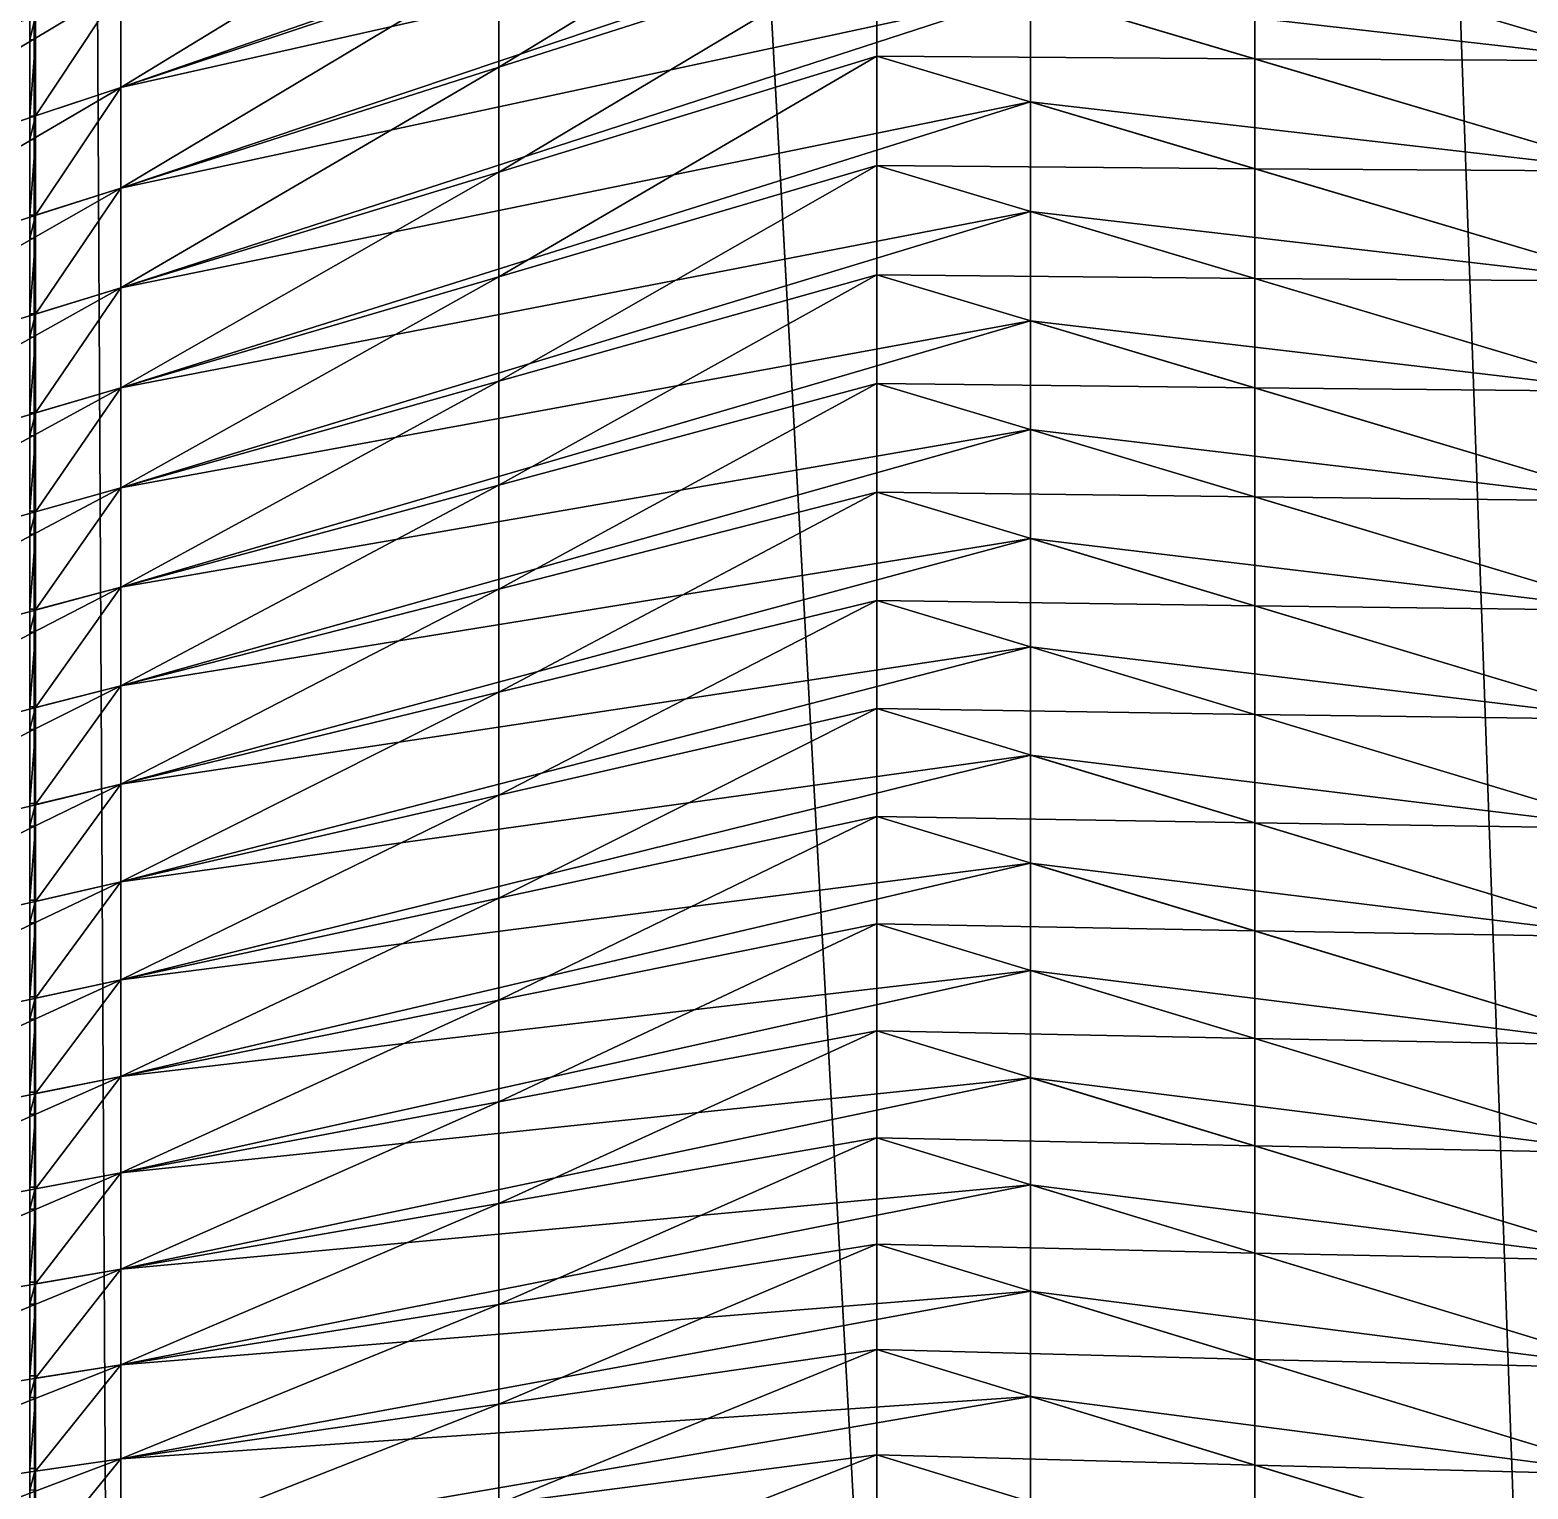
# Model space of a CAD drawing. Header units: metres. Extents: x -3 to 177, y -14 to 14.
# Drawn here: x 7.396 to 9.526, y -7.352 to -5.277 of the extents above; entities that cross this region are included whole.
import ezdxf

# ---------------------------------------------------------------- set-up
doc = ezdxf.new("R2010")
doc.units = ezdxf.units.M
for name, color, linetype, true_color in [('BULKHEAD_01', 7, 'Continuous', 0xdec086), ('ENGINE_ROOM', 7, 'Continuous', 0xa1acbe), ('HULL', 7, 'Continuous', 0x528ba5)]:
    doc.layers.add(name, color=color, linetype=linetype, true_color=true_color)

msp = doc.modelspace()

# ---------------------------------------------------------------- linework, layer by layer
at = {"layer": 'BULKHEAD_01'}
for points in [[(7.396, 11.4381, 14.7189), (7.396, -3.6929, 6.8703), (7.396, -11.4381, 14.7189)], [(7.396, 11.4381, 14.7189), (7.396, -11.4381, 14.7189), (7.404, -11.4381, 14.7189)], [(7.396, 11.4381, 14.7189), (7.404, -11.4381, 14.7189), (7.404, 11.4381, 14.7189)], [(7.404, -11.4381, 14.7189), (7.404, -3.6929, 6.8703), (7.404, 11.4381, 14.7189)], [(7.396, -3.7263, 6.8802), (7.396, -11.4381, 14.7189), (7.396, -3.6929, 6.8703)], [(7.404, -3.6929, 6.8703), (7.404, -11.4381, 14.7189), (7.404, -3.7263, 6.8802)], [(7.396, -3.8345, 6.9129), (7.396, -11.4381, 14.7189), (7.396, -3.7263, 6.8802)], [(7.404, -3.7263, 6.8802), (7.404, -11.4381, 14.7189), (7.404, -3.8345, 6.9129)], [(7.396, -3.8679, 6.9226), (7.396, -11.4381, 14.7189), (7.396, -3.8345, 6.9129)], [(7.404, -3.8345, 6.9129), (7.404, -11.4381, 14.7189), (7.404, -3.8679, 6.9226)], [(7.396, -3.9762, 6.9541), (7.396, -11.4381, 14.7189), (7.396, -3.8679, 6.9226)], [(7.404, -3.8679, 6.9226), (7.404, -11.4381, 14.7189), (7.404, -3.9762, 6.9541)], [(7.396, -4.0096, 6.964), (7.396, -11.4381, 14.7189), (7.396, -3.9762, 6.9541)], [(7.404, -3.9762, 6.9541), (7.404, -11.4381, 14.7189), (7.404, -4.0096, 6.964)], [(7.396, -4.1179, 6.9958), (7.396, -11.4381, 14.7189), (7.396, -4.0096, 6.964)], [(7.404, -4.0096, 6.964), (7.404, -11.4381, 14.7189), (7.404, -4.1179, 6.9958)], [(7.396, -4.1516, 7.005), (7.396, -11.4381, 14.7189), (7.396, -4.1179, 6.9958)], [(7.404, -4.1179, 6.9958), (7.404, -11.4381, 14.7189), (7.404, -4.1516, 7.005)], [(7.396, -4.2606, 7.034), (7.396, -11.4381, 14.7189), (7.396, -4.1516, 7.005)], [(7.404, -4.1516, 7.005), (7.404, -11.4381, 14.7189), (7.404, -4.2606, 7.034)], [(7.396, -4.2942, 7.0431), (7.396, -11.4381, 14.7189), (7.396, -4.2606, 7.034)], [(7.404, -4.2606, 7.034), (7.404, -11.4381, 14.7189), (7.404, -4.2942, 7.0431)], [(7.396, -11.4381, 14.7189), (7.396, -4.2942, 7.0431), (7.396, -11.416, 14.6092)], [(7.396, -4.4031, 7.072), (7.396, -11.3862, 14.4648), (7.396, -4.2942, 7.0431)], [(7.396, -11.4089, 14.5745), (7.396, -4.2942, 7.0431), (7.396, -11.3862, 14.4648)], [(7.396, -11.416, 14.6092), (7.396, -4.2942, 7.0431), (7.396, -11.4089, 14.5745)], [(7.404, -11.416, 14.6092), (7.404, -4.2942, 7.0431), (7.404, -11.4381, 14.7189)], [(7.404, -4.2942, 7.0431), (7.404, -11.3862, 14.4648), (7.404, -4.4031, 7.072)], [(7.404, -11.3862, 14.4648), (7.404, -4.2942, 7.0431), (7.404, -11.4089, 14.5745)], [(7.404, -11.4089, 14.5745), (7.404, -4.2942, 7.0431), (7.404, -11.416, 14.6092)], [(7.396, -4.4367, 7.0812), (7.396, -11.3862, 14.4648), (7.396, -4.4031, 7.072)], [(7.404, -4.4031, 7.072), (7.404, -11.3862, 14.4648), (7.404, -4.4367, 7.0812)], [(7.396, -11.3789, 14.4302), (7.396, -4.4367, 7.0812), (7.396, -11.3558, 14.3204)], [(7.396, -11.3558, 14.3204), (7.396, -4.4367, 7.0812), (7.396, -11.3484, 14.2859)], [(7.396, -4.5456, 7.11), (7.396, -11.3484, 14.2859), (7.396, -4.4367, 7.0812)], [(7.396, -11.3862, 14.4648), (7.396, -4.4367, 7.0812), (7.396, -11.3789, 14.4302)], [(7.404, -11.3558, 14.3204), (7.404, -4.4367, 7.0812), (7.404, -11.3789, 14.4302)], [(7.404, -11.3484, 14.2859), (7.404, -4.4367, 7.0812), (7.404, -11.3558, 14.3204)], [(7.404, -4.4367, 7.0812), (7.404, -11.3484, 14.2859), (7.404, -4.5456, 7.11)], [(7.404, -11.3789, 14.4302), (7.404, -4.4367, 7.0812), (7.404, -11.3862, 14.4648)], [(7.396, -4.5793, 7.1191), (7.396, -11.3484, 14.2859), (7.396, -4.5456, 7.11)], [(7.404, -4.5456, 7.11), (7.404, -11.3484, 14.2859), (7.404, -4.5793, 7.1191)], [(7.396, -11.3484, 14.2859), (7.396, -4.5793, 7.1191), (7.396, -11.3252, 14.1762)], [(7.396, -11.3252, 14.1762), (7.396, -4.5793, 7.1191), (7.396, -11.3178, 14.1416)], [(7.396, -4.7219, 7.1565), (7.396, -11.2939, 14.0321), (7.396, -4.5793, 7.1191)], [(7.396, -11.3178, 14.1416), (7.396, -4.5793, 7.1191), (7.396, -11.2939, 14.0321)], [(7.404, -11.3252, 14.1762), (7.404, -4.5793, 7.1191), (7.404, -11.3484, 14.2859)], [(7.404, -11.3178, 14.1416), (7.404, -4.5793, 7.1191), (7.404, -11.3252, 14.1762)], [(7.404, -4.5793, 7.1191), (7.404, -11.2939, 14.0321), (7.404, -4.7219, 7.1565)], [(7.404, -11.2939, 14.0321), (7.404, -4.5793, 7.1191), (7.404, -11.3178, 14.1416)], [(7.396, -11.2863, 13.9976), (7.396, -4.7219, 7.1565), (7.396, -11.2617, 13.8882)], [(7.396, -11.2939, 14.0321), (7.396, -4.7219, 7.1565), (7.396, -11.2863, 13.9976)], [(7.396, -4.8644, 7.194), (7.396, -11.2617, 13.8882), (7.396, -4.7219, 7.1565)], [(7.404, -11.2617, 13.8882), (7.404, -4.7219, 7.1565), (7.404, -11.2863, 13.9976)], [(7.404, -11.2863, 13.9976), (7.404, -4.7219, 7.1565), (7.404, -11.2939, 14.0321)], [(7.404, -4.7219, 7.1565), (7.404, -11.2617, 13.8882), (7.404, -4.8644, 7.194)], [(7.396, -11.2539, 13.8537), (7.396, -4.8644, 7.194), (7.396, -11.2294, 13.7443)], [(7.396, -5.0066, 7.2322), (7.396, -11.2294, 13.7443), (7.396, -4.8644, 7.194)], [(7.396, -11.2617, 13.8882), (7.396, -4.8644, 7.194), (7.396, -11.2539, 13.8537)], [(7.404, -11.2294, 13.7443), (7.404, -4.8644, 7.194), (7.404, -11.2539, 13.8537)], [(7.404, -4.8644, 7.194), (7.404, -11.2294, 13.7443), (7.404, -5.0066, 7.2322)], [(7.404, -11.2539, 13.8537), (7.404, -4.8644, 7.194), (7.404, -11.2617, 13.8882)], [(7.396, -11.2216, 13.7098), (7.396, -5.0066, 7.2322), (7.396, -11.1962, 13.6007)], [(7.396, -5.1488, 7.2705), (7.396, -11.1881, 13.5662), (7.396, -5.0066, 7.2322)], [(7.396, -11.2294, 13.7443), (7.396, -5.0066, 7.2322), (7.396, -11.2216, 13.7098)], [(7.396, -11.1962, 13.6007), (7.396, -5.0066, 7.2322), (7.396, -11.1881, 13.5662)], [(7.404, -11.1962, 13.6007), (7.404, -5.0066, 7.2322), (7.404, -11.2216, 13.7098)], [(7.404, -5.0066, 7.2322), (7.404, -11.1881, 13.5662), (7.404, -5.1488, 7.2705)], [(7.404, -11.2216, 13.7098), (7.404, -5.0066, 7.2322), (7.404, -11.2294, 13.7443)], [(7.404, -11.1881, 13.5662), (7.404, -5.0066, 7.2322), (7.404, -11.1962, 13.6007)], [(7.396, -5.1488, 7.2705), (7.396, -5.2573, 7.2996), (7.396, -5.2908, 7.3092)], [(7.396, -11.1266, 13.314), (7.396, -5.1488, 7.2705), (7.396, -5.2908, 7.3092)], [(7.396, -5.1488, 7.2705), (7.396, -11.1266, 13.314), (7.396, -11.1881, 13.5662)], [(7.404, -5.2908, 7.3092), (7.404, -5.2573, 7.2996), (7.404, -5.1488, 7.2705)], [(7.404, -5.2908, 7.3092), (7.404, -5.1488, 7.2705), (7.404, -11.1266, 13.314)], [(7.404, -11.1881, 13.5662), (7.404, -11.1266, 13.314), (7.404, -5.1488, 7.2705)], [(7.396, -5.2908, 7.3092), (7.396, -5.2573, 7.2996), (7.404, -5.2573, 7.2996)], [(7.396, -5.2908, 7.3092), (7.404, -5.2573, 7.2996), (7.404, -5.2908, 7.3092)], [(7.396, -5.2908, 7.3092), (7.396, -5.3993, 7.3384), (7.396, -5.4325, 7.3486)], [(7.396, -5.2908, 7.3092), (7.396, -11.1182, 13.2797), (7.396, -11.1266, 13.314)], [(7.396, -11.1182, 13.2797), (7.396, -5.2908, 7.3092), (7.396, -5.4325, 7.3486)], [(7.396, -5.3993, 7.3384), (7.396, -5.2908, 7.3092), (7.404, -5.2908, 7.3092)], [(7.396, -5.3993, 7.3384), (7.404, -5.2908, 7.3092), (7.404, -5.3993, 7.3384)], [(7.404, -5.4325, 7.3486), (7.404, -5.3993, 7.3384), (7.404, -5.2908, 7.3092)], [(7.404, -11.1266, 13.314), (7.404, -11.1182, 13.2797), (7.404, -5.2908, 7.3092)], [(7.404, -5.4325, 7.3486), (7.404, -5.2908, 7.3092), (7.404, -11.1182, 13.2797)], [(7.396, -5.4325, 7.3486), (7.396, -5.3993, 7.3384), (7.404, -5.3993, 7.3384)], [(7.396, -5.4325, 7.3486), (7.404, -5.3993, 7.3384), (7.404, -5.4325, 7.3486)], [(7.396, -5.4325, 7.3486), (7.396, -5.5403, 7.3795), (7.396, -5.5734, 7.3903)], [(7.396, -11.091, 13.171), (7.396, -5.4325, 7.3486), (7.396, -5.5734, 7.3903)], [(7.396, -5.4325, 7.3486), (7.396, -11.091, 13.171), (7.396, -11.1182, 13.2797)], [(7.396, -5.5403, 7.3795), (7.396, -5.4325, 7.3486), (7.404, -5.4325, 7.3486)], [(7.396, -5.5403, 7.3795), (7.404, -5.4325, 7.3486), (7.404, -5.5403, 7.3795)], [(7.404, -5.5734, 7.3903), (7.404, -5.5403, 7.3795), (7.404, -5.4325, 7.3486)], [(7.404, -5.5734, 7.3903), (7.404, -5.4325, 7.3486), (7.404, -11.091, 13.171)], [(7.404, -11.1182, 13.2797), (7.404, -11.091, 13.171), (7.404, -5.4325, 7.3486)], [(7.396, -5.5734, 7.3903), (7.396, -5.5403, 7.3795), (7.404, -5.5403, 7.3795)], [(7.396, -5.5734, 7.3903), (7.404, -5.5403, 7.3795), (7.404, -5.5734, 7.3903)], [(7.396, -5.5734, 7.3903), (7.396, -5.6808, 7.4228), (7.396, -5.7139, 7.4336)], [(7.396, -11.0533, 13.0285), (7.396, -5.5734, 7.3903), (7.396, -5.7139, 7.4336)], [(7.396, -5.5734, 7.3903), (7.396, -11.0533, 13.0285), (7.396, -11.091, 13.171)], [(7.396, -5.6808, 7.4228), (7.396, -5.5734, 7.3903), (7.404, -5.5734, 7.3903)], [(7.396, -5.6808, 7.4228), (7.404, -5.5734, 7.3903), (7.404, -5.6808, 7.4228)], [(7.404, -5.7139, 7.4336), (7.404, -5.6808, 7.4228), (7.404, -5.5734, 7.3903)], [(7.404, -5.7139, 7.4336), (7.404, -5.5734, 7.3903), (7.404, -11.0533, 13.0285)], [(7.404, -11.091, 13.171), (7.404, -11.0533, 13.0285), (7.404, -5.5734, 7.3903)], [(7.396, -5.7139, 7.4336), (7.396, -5.6808, 7.4228), (7.404, -5.6808, 7.4228)], [(7.396, -5.7139, 7.4336), (7.404, -5.6808, 7.4228), (7.404, -5.7139, 7.4336)], [(7.396, -5.7139, 7.4336), (7.396, -5.8213, 7.4662), (7.396, -5.8543, 7.4771)], [(7.396, -5.7139, 7.4336), (7.396, -11.0442, 12.9943), (7.396, -11.0533, 13.0285)], [(7.396, -5.7139, 7.4336), (7.396, -11.0151, 12.886), (7.396, -11.0442, 12.9943)], [(7.396, -11.0151, 12.886), (7.396, -5.7139, 7.4336), (7.396, -5.8543, 7.4771)], [(7.396, -5.8213, 7.4662), (7.396, -5.7139, 7.4336), (7.404, -5.7139, 7.4336)], [(7.396, -5.8213, 7.4662), (7.404, -5.7139, 7.4336), (7.404, -5.8213, 7.4662)], [(7.404, -5.8543, 7.4771), (7.404, -5.8213, 7.4662), (7.404, -5.7139, 7.4336)], [(7.404, -11.0533, 13.0285), (7.404, -11.0442, 12.9943), (7.404, -5.7139, 7.4336)], [(7.404, -11.0442, 12.9943), (7.404, -11.0151, 12.886), (7.404, -5.7139, 7.4336)], [(7.404, -5.8543, 7.4771), (7.404, -5.7139, 7.4336), (7.404, -11.0151, 12.886)], [(7.396, -5.8543, 7.4771), (7.396, -5.8213, 7.4662), (7.404, -5.8213, 7.4662)], [(7.396, -5.8543, 7.4771), (7.404, -5.8213, 7.4662), (7.404, -5.8543, 7.4771)], [(7.396, -5.8543, 7.4771), (7.396, -5.9615, 7.5101), (7.396, -5.9943, 7.5216)], [(7.396, -5.8543, 7.4771), (7.396, -10.9358, 12.6021), (7.396, -11.0059, 12.8518)], [(7.396, -5.8543, 7.4771), (7.396, -11.0059, 12.8518), (7.396, -11.0151, 12.886)], [(7.396, -10.9358, 12.6021), (7.396, -5.8543, 7.4771), (7.396, -5.9943, 7.5216)], [(7.396, -5.9615, 7.5101), (7.396, -5.8543, 7.4771), (7.404, -5.8543, 7.4771)], [(7.396, -5.9615, 7.5101), (7.404, -5.8543, 7.4771), (7.404, -5.9615, 7.5101)], [(7.404, -5.9943, 7.5216), (7.404, -5.9615, 7.5101), (7.404, -5.8543, 7.4771)], [(7.404, -11.0059, 12.8518), (7.404, -10.9358, 12.6021), (7.404, -5.8543, 7.4771)], [(7.404, -11.0151, 12.886), (7.404, -11.0059, 12.8518), (7.404, -5.8543, 7.4771)], [(7.404, -5.9943, 7.5216), (7.404, -5.8543, 7.4771), (7.404, -10.9358, 12.6021)], [(7.396, -5.9943, 7.5216), (7.396, -5.9615, 7.5101), (7.404, -5.9615, 7.5101)], [(7.396, -5.9943, 7.5216), (7.404, -5.9615, 7.5101), (7.404, -5.9943, 7.5216)], [(7.396, -5.9943, 7.5216), (7.396, -6.1009, 7.5565), (7.396, -6.1335, 7.5684)], [(7.396, -10.9358, 12.6021), (7.396, -5.9943, 7.5216), (7.396, -6.1335, 7.5684)], [(7.396, -6.1009, 7.5565), (7.396, -5.9943, 7.5216), (7.404, -5.9943, 7.5216)], [(7.396, -6.1009, 7.5565), (7.404, -5.9943, 7.5216), (7.404, -6.1009, 7.5565)], [(7.404, -6.1335, 7.5684), (7.404, -6.1009, 7.5565), (7.404, -5.9943, 7.5216)], [(7.404, -6.1335, 7.5684), (7.404, -5.9943, 7.5216), (7.404, -10.9358, 12.6021)], [(7.396, -6.1335, 7.5684), (7.396, -6.1009, 7.5565), (7.404, -6.1009, 7.5565)], [(7.396, -6.1335, 7.5684), (7.404, -6.1009, 7.5565), (7.404, -6.1335, 7.5684)], [(7.396, -6.1335, 7.5684), (7.396, -6.2395, 7.6042), (7.396, -6.2719, 7.6168)], [(7.396, -10.9259, 12.5682), (7.396, -6.1335, 7.5684), (7.396, -6.2719, 7.6168)], [(7.396, -6.1335, 7.5684), (7.396, -10.9259, 12.5682), (7.396, -10.9358, 12.6021)], [(7.396, -6.2395, 7.6042), (7.396, -6.1335, 7.5684), (7.404, -6.1335, 7.5684)], [(7.396, -6.2395, 7.6042), (7.404, -6.1335, 7.5684), (7.404, -6.2395, 7.6042)], [(7.404, -6.2719, 7.6168), (7.404, -6.2395, 7.6042), (7.404, -6.1335, 7.5684)], [(7.404, -6.2719, 7.6168), (7.404, -6.1335, 7.5684), (7.404, -10.9259, 12.5682)], [(7.404, -10.9358, 12.6021), (7.404, -10.9259, 12.5682), (7.404, -6.1335, 7.5684)], [(7.396, -6.2719, 7.6168), (7.396, -6.2395, 7.6042), (7.404, -6.2395, 7.6042)], [(7.396, -6.2719, 7.6168), (7.404, -6.2395, 7.6042), (7.404, -6.2719, 7.6168)], [(7.396, -6.2719, 7.6168), (7.396, -6.3773, 7.6543), (7.396, -6.4096, 7.6671)], [(7.396, -10.8937, 12.4608), (7.396, -6.2719, 7.6168), (7.396, -6.4096, 7.6671)], [(7.396, -6.2719, 7.6168), (7.396, -10.8937, 12.4608), (7.396, -10.9259, 12.5682)], [(7.396, -6.3773, 7.6543), (7.396, -6.2719, 7.6168), (7.404, -6.2719, 7.6168)], [(7.396, -6.3773, 7.6543), (7.404, -6.2719, 7.6168), (7.404, -6.3773, 7.6543)], [(7.404, -6.4096, 7.6671), (7.404, -6.3773, 7.6543), (7.404, -6.2719, 7.6168)], [(7.404, -6.4096, 7.6671), (7.404, -6.2719, 7.6168), (7.404, -10.8937, 12.4608)], [(7.404, -10.9259, 12.5682), (7.404, -10.8937, 12.4608), (7.404, -6.2719, 7.6168)], [(7.396, -6.4096, 7.6671), (7.396, -6.3773, 7.6543), (7.404, -6.3773, 7.6543)], [(7.396, -6.4096, 7.6671), (7.404, -6.3773, 7.6543), (7.404, -6.4096, 7.6671)], [(7.396, -6.4096, 7.6671), (7.396, -6.5148, 7.7055), (7.396, -6.5471, 7.7183)], [(7.396, -6.4096, 7.6671), (7.396, -10.8837, 12.4269), (7.396, -10.8937, 12.4608)], [(7.396, -6.4096, 7.6671), (7.396, -10.8512, 12.3196), (7.396, -10.8837, 12.4269)], [(7.396, -10.8512, 12.3196), (7.396, -6.4096, 7.6671), (7.396, -6.5471, 7.7183)], [(7.396, -6.5148, 7.7055), (7.396, -6.4096, 7.6671), (7.404, -6.4096, 7.6671)], [(7.396, -6.5148, 7.7055), (7.404, -6.4096, 7.6671), (7.404, -6.5148, 7.7055)], [(7.404, -6.5471, 7.7183), (7.404, -6.5148, 7.7055), (7.404, -6.4096, 7.6671)], [(7.404, -10.8937, 12.4608), (7.404, -10.8837, 12.4269), (7.404, -6.4096, 7.6671)], [(7.404, -10.8837, 12.4269), (7.404, -10.8512, 12.3196), (7.404, -6.4096, 7.6671)], [(7.404, -6.5471, 7.7183), (7.404, -6.4096, 7.6671), (7.404, -10.8512, 12.3196)], [(7.396, -6.5471, 7.7183), (7.396, -6.5148, 7.7055), (7.404, -6.5148, 7.7055)], [(7.396, -6.5471, 7.7183), (7.404, -6.5148, 7.7055), (7.404, -6.5471, 7.7183)], [(7.396, -6.5471, 7.7183), (7.396, -6.6522, 7.7566), (7.396, -6.6839, 7.7705)], [(7.396, -6.5471, 7.7183), (7.396, -6.6839, 7.7705), (7.396, -6.8193, 7.826)], [(7.396, -10.8069, 12.1791), (7.396, -6.5471, 7.7183), (7.396, -6.8193, 7.826)], [(7.396, -10.8512, 12.3196), (7.396, -6.5471, 7.7183), (7.396, -10.8069, 12.1791)], [(7.396, -6.6522, 7.7566), (7.396, -6.5471, 7.7183), (7.404, -6.5471, 7.7183)], [(7.396, -6.6522, 7.7566), (7.404, -6.5471, 7.7183), (7.404, -6.6522, 7.7566)], [(7.404, -6.6839, 7.7705), (7.404, -6.6522, 7.7566), (7.404, -6.5471, 7.7183)], [(7.404, -6.8193, 7.826), (7.404, -6.6839, 7.7705), (7.404, -6.5471, 7.7183)], [(7.404, -6.8193, 7.826), (7.404, -6.5471, 7.7183), (7.404, -10.8069, 12.1791)], [(7.404, -10.8069, 12.1791), (7.404, -6.5471, 7.7183), (7.404, -10.8512, 12.3196)], [(7.396, -6.6839, 7.7705), (7.396, -6.6522, 7.7566), (7.404, -6.6522, 7.7566)], [(7.396, -6.6839, 7.7705), (7.404, -6.6522, 7.7566), (7.404, -6.6839, 7.7705)], [(7.396, -6.6839, 7.7705), (7.396, -6.7876, 7.8119), (7.396, -6.8193, 7.826)], [(7.396, -6.7876, 7.8119), (7.396, -6.6839, 7.7705), (7.404, -6.6839, 7.7705)], [(7.396, -6.7876, 7.8119), (7.404, -6.6839, 7.7705), (7.404, -6.7876, 7.8119)], [(7.404, -6.8193, 7.826), (7.404, -6.7876, 7.8119), (7.404, -6.6839, 7.7705)], [(7.396, -6.8193, 7.826), (7.396, -6.7876, 7.8119), (7.404, -6.7876, 7.8119)], [(7.396, -6.8193, 7.826), (7.404, -6.7876, 7.8119), (7.404, -6.8193, 7.826)], [(7.396, -6.8193, 7.826), (7.396, -6.9228, 7.868), (7.396, -6.9544, 7.8822)], [(7.396, -6.8193, 7.826), (7.396, -10.7962, 12.1454), (7.396, -10.8069, 12.1791)], [(7.396, -10.7962, 12.1454), (7.396, -6.8193, 7.826), (7.396, -10.7613, 12.0389)], [(7.396, -6.9544, 7.8822), (7.396, -10.7613, 12.0389), (7.396, -6.8193, 7.826)], [(7.396, -6.9228, 7.868), (7.396, -6.8193, 7.826), (7.404, -6.8193, 7.826)], [(7.396, -6.9228, 7.868), (7.404, -6.8193, 7.826), (7.404, -6.9228, 7.868)], [(7.404, -6.9544, 7.8822), (7.404, -6.9228, 7.868), (7.404, -6.8193, 7.826)], [(7.404, -10.8069, 12.1791), (7.404, -10.7962, 12.1454), (7.404, -6.8193, 7.826)], [(7.404, -10.7613, 12.0389), (7.404, -6.8193, 7.826), (7.404, -10.7962, 12.1454)], [(7.404, -6.8193, 7.826), (7.404, -10.7613, 12.0389), (7.404, -6.9544, 7.8822)], [(7.396, -6.9544, 7.8822), (7.396, -6.9228, 7.868), (7.404, -6.9228, 7.868)], [(7.396, -6.9544, 7.8822), (7.404, -6.9228, 7.868), (7.404, -6.9544, 7.8822)], [(7.396, -6.9544, 7.8822), (7.396, -7.0578, 7.9244), (7.396, -7.0891, 7.9391)], [(7.396, -7.3541, 8.0617), (7.396, -6.9544, 7.8822), (7.396, -7.0891, 7.9391)], [(7.396, -10.7613, 12.0389), (7.396, -6.9544, 7.8822), (7.396, -10.714, 11.8994)], [(7.396, -7.3541, 8.0617), (7.396, -10.6655, 11.7602), (7.396, -6.9544, 7.8822)], [(7.396, -10.714, 11.8994), (7.396, -6.9544, 7.8822), (7.396, -10.6655, 11.7602)], [(7.396, -7.0578, 7.9244), (7.396, -6.9544, 7.8822), (7.404, -6.9544, 7.8822)], [(7.396, -7.0578, 7.9244), (7.404, -6.9544, 7.8822), (7.404, -7.0578, 7.9244)], [(7.404, -7.0891, 7.9391), (7.404, -7.0578, 7.9244), (7.404, -6.9544, 7.8822)], [(7.404, -7.0891, 7.9391), (7.404, -6.9544, 7.8822), (7.404, -7.3541, 8.0617)], [(7.404, -10.714, 11.8994), (7.404, -6.9544, 7.8822), (7.404, -10.7613, 12.0389)], [(7.404, -6.9544, 7.8822), (7.404, -10.6655, 11.7602), (7.404, -7.3541, 8.0617)], [(7.404, -10.6655, 11.7602), (7.404, -6.9544, 7.8822), (7.404, -10.714, 11.8994)], [(7.396, -7.0891, 7.9391), (7.396, -7.0578, 7.9244), (7.404, -7.0578, 7.9244)], [(7.396, -7.0891, 7.9391), (7.404, -7.0578, 7.9244), (7.404, -7.0891, 7.9391)], [(7.396, -7.0891, 7.9391), (7.396, -7.1915, 7.9831), (7.396, -7.2223, 7.9988)], [(7.396, -7.0891, 7.9391), (7.396, -7.2223, 7.9988), (7.396, -7.3541, 8.0617)], [(7.396, -7.1915, 7.9831), (7.396, -7.0891, 7.9391), (7.404, -7.0891, 7.9391)], [(7.396, -7.1915, 7.9831), (7.404, -7.0891, 7.9391), (7.404, -7.1915, 7.9831)], [(7.404, -7.2223, 7.9988), (7.404, -7.1915, 7.9831), (7.404, -7.0891, 7.9391)], [(7.404, -7.3541, 8.0617), (7.404, -7.2223, 7.9988), (7.404, -7.0891, 7.9391)], [(7.396, -7.2223, 7.9988), (7.396, -7.1915, 7.9831), (7.404, -7.1915, 7.9831)], [(7.396, -7.2223, 7.9988), (7.404, -7.1915, 7.9831), (7.404, -7.2223, 7.9988)], [(7.396, -7.2223, 7.9988), (7.396, -7.3233, 8.0458), (7.396, -7.3541, 8.0617)], [(7.396, -7.3233, 8.0458), (7.396, -7.2223, 7.9988), (7.404, -7.2223, 7.9988)], [(7.396, -7.3233, 8.0458), (7.404, -7.2223, 7.9988), (7.404, -7.3233, 8.0458)], [(7.404, -7.3541, 8.0617), (7.404, -7.3233, 8.0458), (7.404, -7.2223, 7.9988)], [(7.396, -7.3541, 8.0617), (7.396, -7.3233, 8.0458), (7.404, -7.3233, 8.0458)], [(7.396, -7.3541, 8.0617), (7.404, -7.3233, 8.0458), (7.404, -7.3541, 8.0617)]]:
    msp.add_3dface(points, dxfattribs=at)
at = {"layer": 'ENGINE_ROOM'}
for points in [[(8.8188, 11.931, 14.6977), (9.675, -12.154, 14.6887), (9.675, 12.154, 14.6887)], [(7.525, 11.496, 14.715), (8.8188, -11.931, 14.6977), (8.8188, 11.931, 14.6977)], [(8.8188, 11.931, 14.6977), (8.8188, -11.931, 14.6977), (9.675, -12.154, 14.6887)], [(7.404, 11.4535, 14.7167), (7.525, -11.496, 14.715), (7.525, 11.496, 14.715)], [(7.525, 11.496, 14.715), (7.525, -11.496, 14.715), (8.8188, -11.931, 14.6977)], [(7.404, 11.4535, 14.7167), (7.404, -11.4535, 14.7167), (7.525, -11.496, 14.715)], [(7.404, -11.4535, 14.7167), (7.404, 11.4535, 14.7167), (7.404, 11.4242, 14.572)], [(7.404, -11.4535, 14.7167), (7.404, 11.4242, 14.572), (7.404, 11.3637, 14.2829)], [(7.404, -11.4535, 14.7167), (7.404, 11.3637, 14.2829), (7.404, 11.2367, 13.7062)], [(7.404, -11.2032, 13.5624), (7.404, -11.4535, 14.7167), (7.404, 11.2367, 13.7062)], [(7.404, -10.5635, 11.444), (7.404, -11.2032, 13.5624), (7.404, 11.2367, 13.7062)], [(7.404, -10.5635, 11.444), (7.404, 11.2367, 13.7062), (7.404, 9.4509, 9.551)], [(7.404, -4.5445, 7.0955), (7.404, -10.5635, 11.444), (7.404, 9.4509, 9.551)], [(7.404, -4.5445, 7.0955), (7.404, -4.6873, 7.1328), (7.404, -5.3991, 7.3238)], [(7.404, -4.5445, 7.0955), (7.404, -5.3991, 7.3238), (7.404, -7.4587, 8.0947)], [(7.404, -4.5445, 7.0955), (7.404, -7.4587, 8.0947), (7.404, -10.5635, 11.444)], [(7.404, -4.6873, 7.1328), (7.404, -4.83, 7.17), (7.404, -5.3991, 7.3238)], [(7.404, -4.83, 7.17), (7.404, -5.1146, 7.2464), (7.404, -5.3991, 7.3238)], [(7.525, -5.3589, 7.2868), (7.525, -5.2153, 7.2481), (8.8188, -4.9103, 6.889)], [(7.525, -5.3589, 7.2868), (8.8188, -4.9103, 6.889), (8.8188, -5.067, 6.927)], [(7.525, -5.5017, 7.3277), (7.525, -5.3589, 7.2868), (8.8188, -5.067, 6.927)], [(7.525, -5.5017, 7.3277), (8.8188, -5.067, 6.927), (8.8188, -5.2233, 6.9661)], [(8.8188, -5.2233, 6.9661), (8.8188, -5.067, 6.927), (9.675, -5.321, 6.8058)], [(8.8188, -5.067, 6.927), (9.675, -5.1638, 6.7661), (9.675, -5.321, 6.8058)], [(7.404, -5.1146, 7.2464), (7.404, -5.2569, 7.285), (7.404, -5.3991, 7.3238)], [(7.404, -5.3991, 7.3238), (7.404, -5.2569, 7.285), (7.525, -5.2153, 7.2481)], [(7.404, -5.3991, 7.3238), (7.525, -5.2153, 7.2481), (7.525, -5.3589, 7.2868)], [(7.525, -5.6439, 7.3707), (7.525, -5.5017, 7.3277), (8.8188, -5.2233, 6.9661)], [(7.525, -5.6439, 7.3707), (8.8188, -5.2233, 6.9661), (8.8188, -5.3792, 7.0073)], [(8.8188, -5.3792, 7.0073), (8.8188, -5.2233, 6.9661), (9.675, -5.4779, 6.8465)], [(8.8188, -5.2233, 6.9661), (9.675, -5.321, 6.8058), (9.675, -5.4779, 6.8465)], [(7.404, -5.5404, 7.365), (7.404, -5.3991, 7.3238), (7.525, -5.3589, 7.2868)], [(7.404, -5.5404, 7.365), (7.525, -5.3589, 7.2868), (7.525, -5.5017, 7.3277)], [(7.525, -5.7861, 7.4139), (7.525, -5.6439, 7.3707), (8.8188, -5.3792, 7.0073)], [(7.525, -5.7861, 7.4139), (8.8188, -5.3792, 7.0073), (8.8188, -5.535, 7.0487)], [(8.8188, -5.535, 7.0487), (8.8188, -5.3792, 7.0073), (9.675, -5.6344, 6.889)], [(8.8188, -5.3792, 7.0073), (9.675, -5.4779, 6.8465), (9.675, -5.6344, 6.889)], [(7.404, -5.3991, 7.3238), (7.404, -5.5404, 7.365), (7.404, -5.6811, 7.4083)], [(7.404, -5.3991, 7.3238), (7.404, -5.6811, 7.4083), (7.404, -5.9622, 7.4956)], [(7.404, -5.3991, 7.3238), (7.404, -5.9622, 7.4956), (7.404, -6.5165, 7.691)], [(7.404, -5.3991, 7.3238), (7.404, -6.5165, 7.691), (7.404, -7.4587, 8.0947)], [(7.404, -5.6811, 7.4083), (7.404, -5.5404, 7.365), (7.525, -5.5017, 7.3277)], [(7.404, -5.6811, 7.4083), (7.525, -5.5017, 7.3277), (7.525, -5.6439, 7.3707)], [(7.525, -5.9281, 7.4577), (7.525, -5.7861, 7.4139), (8.8188, -5.535, 7.0487)], [(7.525, -5.9281, 7.4577), (8.8188, -5.535, 7.0487), (8.8188, -5.6905, 7.0909)], [(8.8188, -5.6905, 7.0909), (8.8188, -5.535, 7.0487), (9.675, -5.7909, 6.9317)], [(8.8188, -5.535, 7.0487), (9.675, -5.6344, 6.889), (9.675, -5.7909, 6.9317)], [(7.404, -5.8217, 7.4517), (7.404, -5.6811, 7.4083), (7.525, -5.6439, 7.3707)], [(7.404, -5.8217, 7.4517), (7.525, -5.6439, 7.3707), (7.525, -5.7861, 7.4139)], [(7.404, -5.6811, 7.4083), (7.404, -5.8217, 7.4517), (7.404, -5.9622, 7.4956)], [(7.525, -6.0693, 7.5039), (7.525, -5.9281, 7.4577), (8.8188, -5.6905, 7.0909)], [(7.525, -6.0693, 7.5039), (8.8188, -5.6905, 7.0909), (8.8188, -5.8454, 7.1356)], [(8.8188, -5.8454, 7.1356), (8.8188, -5.6905, 7.0909), (9.675, -5.947, 6.9754)], [(8.8188, -5.6905, 7.0909), (9.675, -5.7909, 6.9317), (9.675, -5.947, 6.9754)], [(7.404, -5.9622, 7.4956), (7.404, -5.8217, 7.4517), (7.525, -5.7861, 7.4139)], [(7.404, -5.9622, 7.4956), (7.525, -5.7861, 7.4139), (7.525, -5.9281, 7.4577)], [(7.525, -6.2098, 7.5513), (7.525, -6.0693, 7.5039), (8.8188, -5.8454, 7.1356)], [(7.525, -6.2098, 7.5513), (8.8188, -5.8454, 7.1356), (8.8188, -6.0002, 7.1805)], [(8.8188, -6.0002, 7.1805), (8.8188, -5.8454, 7.1356), (9.675, -6.1025, 7.0215)], [(8.8188, -5.8454, 7.1356), (9.675, -5.947, 6.9754), (9.675, -6.1025, 7.0215)], [(7.404, -6.1019, 7.542), (7.404, -5.9622, 7.4956), (7.525, -5.9281, 7.4577)], [(7.404, -6.1019, 7.542), (7.525, -5.9281, 7.4577), (7.525, -6.0693, 7.5039)], [(7.404, -5.9622, 7.4956), (7.404, -6.1019, 7.542), (7.404, -6.2408, 7.5898)], [(7.404, -5.9622, 7.4956), (7.404, -6.2408, 7.5898), (7.404, -6.5165, 7.691)], [(7.525, -6.3495, 7.601), (7.525, -6.2098, 7.5513), (8.8188, -6.0002, 7.1805)], [(7.525, -6.3495, 7.601), (8.8188, -6.0002, 7.1805), (8.8188, -6.1545, 7.2273)], [(8.8188, -6.1545, 7.2273), (8.8188, -6.0002, 7.1805), (9.675, -6.2578, 7.068)], [(8.8188, -6.0002, 7.1805), (9.675, -6.1025, 7.0215), (9.675, -6.2578, 7.068)], [(7.404, -6.2408, 7.5898), (7.404, -6.1019, 7.542), (7.525, -6.0693, 7.5039)], [(7.404, -6.2408, 7.5898), (7.525, -6.0693, 7.5039), (7.525, -6.2098, 7.5513)], [(7.525, -6.4888, 7.6519), (7.525, -6.3495, 7.601), (8.8188, -6.1545, 7.2273)], [(7.525, -6.4888, 7.6519), (8.8188, -6.1545, 7.2273), (8.8188, -6.3082, 7.2756)], [(8.8188, -6.3082, 7.2756), (8.8188, -6.1545, 7.2273), (9.675, -6.4127, 7.1161)], [(8.8188, -6.1545, 7.2273), (9.675, -6.2578, 7.068), (9.675, -6.4127, 7.1161)], [(7.404, -6.3788, 7.6399), (7.404, -6.2408, 7.5898), (7.525, -6.2098, 7.5513)], [(7.404, -6.3788, 7.6399), (7.525, -6.2098, 7.5513), (7.525, -6.3495, 7.601)], [(7.404, -6.2408, 7.5898), (7.404, -6.3788, 7.6399), (7.404, -6.5165, 7.691)], [(7.525, -6.628, 7.7027), (7.525, -6.4888, 7.6519), (8.8188, -6.3082, 7.2756)], [(7.525, -6.628, 7.7027), (8.8188, -6.3082, 7.2756), (8.8188, -6.462, 7.3241)], [(8.8188, -6.462, 7.3241), (8.8188, -6.3082, 7.2756), (9.675, -6.5671, 7.1656)], [(8.8188, -6.3082, 7.2756), (9.675, -6.4127, 7.1161), (9.675, -6.5671, 7.1656)], [(7.404, -6.5165, 7.691), (7.404, -6.3788, 7.6399), (7.525, -6.3495, 7.601)], [(7.404, -6.5165, 7.691), (7.525, -6.3495, 7.601), (7.525, -6.4888, 7.6519)], [(7.525, -6.7655, 7.7576), (7.525, -6.628, 7.7027), (8.8188, -6.462, 7.3241)], [(7.525, -6.7655, 7.7576), (8.8188, -6.462, 7.3241), (8.8188, -6.6147, 7.3757)], [(8.8188, -6.6147, 7.3757), (8.8188, -6.462, 7.3241), (9.675, -6.7212, 7.216)], [(8.8188, -6.462, 7.3241), (9.675, -6.5671, 7.1656), (9.675, -6.7212, 7.216)], [(7.404, -6.6542, 7.7422), (7.404, -6.5165, 7.691), (7.525, -6.4888, 7.6519)], [(7.404, -6.6542, 7.7422), (7.525, -6.4888, 7.6519), (7.525, -6.628, 7.7027)], [(7.404, -6.5165, 7.691), (7.404, -6.6542, 7.7422), (7.404, -6.9253, 7.8536)], [(7.404, -6.5165, 7.691), (7.404, -6.9253, 7.8536), (7.404, -7.4587, 8.0947)], [(7.525, -6.9025, 7.8133), (7.525, -6.7655, 7.7576), (8.8188, -6.6147, 7.3757)], [(7.525, -6.9025, 7.8133), (8.8188, -6.6147, 7.3757), (8.8188, -6.7672, 7.4279)], [(8.8188, -6.7672, 7.4279), (8.8188, -6.6147, 7.3757), (9.675, -6.8745, 7.2688)], [(8.8188, -6.6147, 7.3757), (9.675, -6.7212, 7.216), (9.675, -6.8745, 7.2688)], [(7.404, -6.7899, 7.7975), (7.404, -6.6542, 7.7422), (7.525, -6.628, 7.7027)], [(7.404, -6.7899, 7.7975), (7.525, -6.628, 7.7027), (7.525, -6.7655, 7.7576)], [(7.404, -6.6542, 7.7422), (7.404, -6.7899, 7.7975), (7.404, -6.9253, 7.8536)], [(7.404, -6.9253, 7.8536), (7.404, -6.7899, 7.7975), (7.525, -6.7655, 7.7576)], [(7.404, -6.9253, 7.8536), (7.525, -6.7655, 7.7576), (7.525, -6.9025, 7.8133)], [(7.525, -7.0395, 7.8692), (7.525, -6.9025, 7.8133), (8.8188, -6.7672, 7.4279)], [(7.525, -7.0395, 7.8692), (8.8188, -6.7672, 7.4279), (8.8188, -6.9195, 7.4806)], [(8.8188, -6.9195, 7.4806), (8.8188, -6.7672, 7.4279), (9.675, -7.0276, 7.3222)], [(8.8188, -6.7672, 7.4279), (9.675, -6.8745, 7.2688), (9.675, -7.0276, 7.3222)], [(7.404, -7.0605, 7.91), (7.404, -6.9253, 7.8536), (7.525, -6.9025, 7.8133)], [(7.404, -7.0605, 7.91), (7.525, -6.9025, 7.8133), (7.525, -7.0395, 7.8692)], [(7.525, -7.1754, 7.9276), (7.525, -7.0395, 7.8692), (8.8188, -6.9195, 7.4806)], [(7.525, -7.1754, 7.9276), (8.8188, -6.9195, 7.4806), (8.8188, -7.0709, 7.5359)], [(8.8188, -7.0709, 7.5359), (8.8188, -6.9195, 7.4806), (9.675, -7.1803, 7.3767)], [(8.8188, -6.9195, 7.4806), (9.675, -7.0276, 7.3222), (9.675, -7.1803, 7.3767)], [(7.404, -6.9253, 7.8536), (7.404, -7.0605, 7.91), (7.404, -7.1947, 7.9687)], [(7.404, -6.9253, 7.8536), (7.404, -7.1947, 7.9687), (7.404, -7.4587, 8.0947)], [(7.404, -7.1947, 7.9687), (7.404, -7.0605, 7.91), (7.525, -7.0395, 7.8692)], [(7.404, -7.1947, 7.9687), (7.525, -7.0395, 7.8692), (7.525, -7.1754, 7.9276)], [(7.525, -7.3094, 7.99), (7.525, -7.1754, 7.9276), (8.8188, -7.0709, 7.5359)], [(7.525, -7.3094, 7.99), (8.8188, -7.0709, 7.5359), (8.8188, -7.2208, 7.5951)], [(8.8188, -7.2208, 7.5951), (8.8188, -7.0709, 7.5359), (9.675, -7.332, 7.4339)], [(8.8188, -7.0709, 7.5359), (9.675, -7.1803, 7.3767), (9.675, -7.332, 7.4339)], [(7.404, -7.3268, 8.0315), (7.404, -7.1947, 7.9687), (7.525, -7.1754, 7.9276)], [(7.404, -7.3268, 8.0315), (7.525, -7.1754, 7.9276), (7.525, -7.3094, 7.99)], [(7.404, -7.1947, 7.9687), (7.404, -7.3268, 8.0315), (7.404, -7.4587, 8.0947)], [(7.525, -7.443, 8.0527), (7.525, -7.3094, 7.99), (8.8188, -7.2208, 7.5951)], [(7.525, -7.443, 8.0527), (8.8188, -7.2208, 7.5951), (8.8188, -7.3708, 7.6543)], [(8.8188, -7.3708, 7.6543), (8.8188, -7.2208, 7.5951), (9.675, -7.4825, 7.4944)], [(8.8188, -7.2208, 7.5951), (9.675, -7.332, 7.4339), (9.675, -7.4825, 7.4944)], [(7.404, -7.4587, 8.0947), (7.404, -7.3268, 8.0315), (7.525, -7.3094, 7.99)], [(7.404, -7.4587, 8.0947), (7.525, -7.3094, 7.99), (7.525, -7.443, 8.0527)]]:
    msp.add_3dface(points, dxfattribs=at)
at = {"layer": 'HULL'}
for points in [[(8.0625, -5.33, 7.1622), (8.0625, -5.1805, 7.1224), (8.6, -5.0021, 6.9579)], [(8.0625, -5.33, 7.1622), (8.6, -5.0021, 6.9579), (8.6, -5.1583, 6.9967)], [(7.525, -5.3589, 7.2868), (7.525, -5.2153, 7.2481), (8.0625, -5.0304, 7.0843)], [(7.525, -5.3589, 7.2868), (8.0625, -5.0304, 7.0843), (8.0625, -5.1805, 7.1224)], [(6.9875, -5.4001, 7.412), (6.9875, -5.2629, 7.3729), (7.525, -5.0716, 7.2097)], [(6.9875, -5.4001, 7.412), (7.525, -5.0716, 7.2097), (7.525, -5.2153, 7.2481)], [(8.0625, -5.479, 7.2041), (8.0625, -5.33, 7.1622), (8.6, -5.1583, 6.9967)], [(8.0625, -5.479, 7.2041), (8.6, -5.1583, 6.9967), (8.6, -5.314, 7.0375)], [(8.6, -5.314, 7.0375), (8.6, -5.1583, 6.9967), (9.1375, -5.3181, 6.9216)], [(8.6, -5.1583, 6.9967), (9.1375, -5.1615, 6.8819), (9.1375, -5.3181, 6.9216)], [(9.1375, -5.3181, 6.9216), (9.1375, -5.1615, 6.8819), (9.675, -5.321, 6.8058)], [(9.1375, -5.1615, 6.8819), (9.675, -5.1638, 6.7661), (9.675, -5.321, 6.8058)], [(7.525, -5.5017, 7.3277), (7.525, -5.3589, 7.2868), (8.0625, -5.1805, 7.1224)], [(7.525, -5.5017, 7.3277), (8.0625, -5.1805, 7.1224), (8.0625, -5.33, 7.1622)], [(6.9875, -5.5373, 7.4512), (6.9875, -5.4001, 7.412), (7.525, -5.2153, 7.2481)], [(6.9875, -5.5373, 7.4512), (7.525, -5.2153, 7.2481), (7.525, -5.3589, 7.2868)], [(8.0625, -5.6278, 7.2463), (8.0625, -5.479, 7.2041), (8.6, -5.314, 7.0375)], [(8.0625, -5.6278, 7.2463), (8.6, -5.314, 7.0375), (8.6, -5.4696, 7.0786)], [(8.6, -5.4696, 7.0786), (8.6, -5.314, 7.0375), (9.1375, -5.4742, 6.9633)], [(8.6, -5.314, 7.0375), (9.1375, -5.3181, 6.9216), (9.1375, -5.4742, 6.9633)], [(9.1375, -5.4742, 6.9633), (9.1375, -5.3181, 6.9216), (9.675, -5.4779, 6.8465)], [(9.1375, -5.3181, 6.9216), (9.675, -5.321, 6.8058), (9.675, -5.4779, 6.8465)], [(7.525, -5.6439, 7.3707), (7.525, -5.5017, 7.3277), (8.0625, -5.33, 7.1622)], [(7.525, -5.6439, 7.3707), (8.0625, -5.33, 7.1622), (8.0625, -5.479, 7.2041)], [(6.9875, -5.6735, 7.4932), (6.9875, -5.5373, 7.4512), (7.525, -5.3589, 7.2868)], [(6.9875, -5.6735, 7.4932), (7.525, -5.3589, 7.2868), (7.525, -5.5017, 7.3277)], [(8.0625, -5.7765, 7.289), (8.0625, -5.6278, 7.2463), (8.6, -5.4696, 7.0786)], [(8.0625, -5.7765, 7.289), (8.6, -5.4696, 7.0786), (8.6, -5.625, 7.1204)], [(8.6, -5.625, 7.1204), (8.6, -5.4696, 7.0786), (9.1375, -5.6302, 7.0051)], [(8.6, -5.4696, 7.0786), (9.1375, -5.4742, 6.9633), (9.1375, -5.6302, 7.0051)], [(9.1375, -5.6302, 7.0051), (9.1375, -5.4742, 6.9633), (9.675, -5.6344, 6.889)], [(9.1375, -5.4742, 6.9633), (9.675, -5.4779, 6.8465), (9.675, -5.6344, 6.889)], [(7.525, -5.7861, 7.4139), (7.525, -5.6439, 7.3707), (8.0625, -5.479, 7.2041)], [(7.525, -5.7861, 7.4139), (8.0625, -5.479, 7.2041), (8.0625, -5.6278, 7.2463)], [(6.9875, -5.8089, 7.5373), (6.9875, -5.6735, 7.4932), (7.525, -5.5017, 7.3277)], [(6.9875, -5.8089, 7.5373), (7.525, -5.5017, 7.3277), (7.525, -5.6439, 7.3707)], [(6.9875, -5.9443, 7.5816), (6.9875, -5.8089, 7.5373), (7.525, -5.6439, 7.3707)], [(6.9875, -5.9443, 7.5816), (7.525, -5.6439, 7.3707), (7.525, -5.7861, 7.4139)], [(7.525, -5.9281, 7.4577), (7.525, -5.7861, 7.4139), (8.0625, -5.6278, 7.2463)], [(7.525, -5.9281, 7.4577), (8.0625, -5.6278, 7.2463), (8.0625, -5.7765, 7.289)], [(8.0625, -5.9245, 7.3343), (8.0625, -5.7765, 7.289), (8.6, -5.625, 7.1204)], [(8.0625, -5.9245, 7.3343), (8.6, -5.625, 7.1204), (8.6, -5.7797, 7.1648)], [(8.6, -5.7797, 7.1648), (8.6, -5.625, 7.1204), (9.1375, -5.786, 7.0479)], [(8.6, -5.625, 7.1204), (9.1375, -5.6302, 7.0051), (9.1375, -5.786, 7.0479)], [(9.1375, -5.786, 7.0479), (9.1375, -5.6302, 7.0051), (9.675, -5.7909, 6.9317)], [(9.1375, -5.6302, 7.0051), (9.675, -5.6344, 6.889), (9.675, -5.7909, 6.9317)], [(6.9875, -6.0796, 7.6263), (6.9875, -5.9443, 7.5816), (7.525, -5.7861, 7.4139)], [(6.9875, -6.0796, 7.6263), (7.525, -5.7861, 7.4139), (7.525, -5.9281, 7.4577)], [(7.525, -6.0693, 7.5039), (7.525, -5.9281, 7.4577), (8.0625, -5.7765, 7.289)], [(7.525, -6.0693, 7.5039), (8.0625, -5.7765, 7.289), (8.0625, -5.9245, 7.3343)], [(8.0625, -6.0721, 7.3803), (8.0625, -5.9245, 7.3343), (8.6, -5.7797, 7.1648)], [(8.0625, -6.0721, 7.3803), (8.6, -5.7797, 7.1648), (8.6, -5.9344, 7.2092)], [(8.6, -5.9344, 7.2092), (8.6, -5.7797, 7.1648), (9.1375, -5.9411, 7.0931)], [(8.6, -5.7797, 7.1648), (9.1375, -5.786, 7.0479), (9.1375, -5.9411, 7.0931)], [(9.1375, -5.9411, 7.0931), (9.1375, -5.786, 7.0479), (9.675, -5.947, 6.9754)], [(9.1375, -5.786, 7.0479), (9.675, -5.7909, 6.9317), (9.675, -5.947, 6.9754)], [(6.9875, -6.2141, 7.6734), (6.9875, -6.0796, 7.6263), (7.525, -5.9281, 7.4577)], [(6.9875, -6.2141, 7.6734), (7.525, -5.9281, 7.4577), (7.525, -6.0693, 7.5039)], [(7.525, -6.2098, 7.5513), (7.525, -6.0693, 7.5039), (8.0625, -5.9245, 7.3343)], [(7.525, -6.2098, 7.5513), (8.0625, -5.9245, 7.3343), (8.0625, -6.0721, 7.3803)], [(8.0625, -6.219, 7.4284), (8.0625, -6.0721, 7.3803), (8.6, -5.9344, 7.2092)], [(8.0625, -6.219, 7.4284), (8.6, -5.9344, 7.2092), (8.6, -6.0885, 7.2557)], [(8.6, -6.0885, 7.2557), (8.6, -5.9344, 7.2092), (9.1375, -6.0961, 7.1386)], [(8.6, -5.9344, 7.2092), (9.1375, -5.9411, 7.0931), (9.1375, -6.0961, 7.1386)], [(9.1375, -6.0961, 7.1386), (9.1375, -5.9411, 7.0931), (9.675, -6.1025, 7.0215)], [(9.1375, -5.9411, 7.0931), (9.675, -5.947, 6.9754), (9.675, -6.1025, 7.0215)], [(6.9875, -6.3475, 7.7223), (6.9875, -6.2141, 7.6734), (7.525, -6.0693, 7.5039)], [(6.9875, -6.3475, 7.7223), (7.525, -6.0693, 7.5039), (7.525, -6.2098, 7.5513)], [(7.525, -6.3495, 7.601), (7.525, -6.2098, 7.5513), (8.0625, -6.0721, 7.3803)], [(7.525, -6.3495, 7.601), (8.0625, -6.0721, 7.3803), (8.0625, -6.219, 7.4284)], [(8.0625, -6.3654, 7.4778), (8.0625, -6.219, 7.4284), (8.6, -6.0885, 7.2557)], [(8.0625, -6.3654, 7.4778), (8.6, -6.0885, 7.2557), (8.6, -6.2421, 7.3037)], [(8.6, -6.2421, 7.3037), (8.6, -6.0885, 7.2557), (9.1375, -6.2506, 7.1859)], [(8.6, -6.0885, 7.2557), (9.1375, -6.0961, 7.1386), (9.1375, -6.2506, 7.1859)], [(9.1375, -6.2506, 7.1859), (9.1375, -6.0961, 7.1386), (9.675, -6.2578, 7.068)], [(9.1375, -6.0961, 7.1386), (9.675, -6.1025, 7.0215), (9.675, -6.2578, 7.068)], [(6.9875, -6.4799, 7.7736), (6.9875, -6.3475, 7.7223), (7.525, -6.2098, 7.5513)], [(6.9875, -6.4799, 7.7736), (7.525, -6.2098, 7.5513), (7.525, -6.3495, 7.601)], [(7.525, -6.4888, 7.6519), (7.525, -6.3495, 7.601), (8.0625, -6.219, 7.4284)], [(7.525, -6.4888, 7.6519), (8.0625, -6.219, 7.4284), (8.0625, -6.3654, 7.4778)], [(8.0625, -6.5119, 7.5272), (8.0625, -6.3654, 7.4778), (8.6, -6.2421, 7.3037)], [(8.0625, -6.5119, 7.5272), (8.6, -6.2421, 7.3037), (8.6, -6.3957, 7.3518)], [(8.6, -6.3957, 7.3518), (8.6, -6.2421, 7.3037), (9.1375, -6.4046, 7.2347)], [(8.6, -6.2421, 7.3037), (9.1375, -6.2506, 7.1859), (9.1375, -6.4046, 7.2347)], [(9.1375, -6.4046, 7.2347), (9.1375, -6.2506, 7.1859), (9.675, -6.4127, 7.1161)], [(9.1375, -6.2506, 7.1859), (9.675, -6.2578, 7.068), (9.675, -6.4127, 7.1161)], [(6.9875, -6.6121, 7.8259), (6.9875, -6.4799, 7.7736), (7.525, -6.3495, 7.601)], [(6.9875, -6.6121, 7.8259), (7.525, -6.3495, 7.601), (7.525, -6.4888, 7.6519)], [(7.525, -6.628, 7.7027), (7.525, -6.4888, 7.6519), (8.0625, -6.3654, 7.4778)], [(7.525, -6.628, 7.7027), (8.0625, -6.3654, 7.4778), (8.0625, -6.5119, 7.5272)], [(8.0625, -6.6569, 7.5803), (8.0625, -6.5119, 7.5272), (8.6, -6.3957, 7.3518)], [(8.0625, -6.6569, 7.5803), (8.6, -6.3957, 7.3518), (8.6, -6.5483, 7.403)], [(8.6, -6.5483, 7.403), (8.6, -6.3957, 7.3518), (9.1375, -6.5585, 7.2839)], [(8.6, -6.3957, 7.3518), (9.1375, -6.4046, 7.2347), (9.1375, -6.5585, 7.2839)], [(9.1375, -6.5585, 7.2839), (9.1375, -6.4046, 7.2347), (9.675, -6.5671, 7.1656)], [(9.1375, -6.4046, 7.2347), (9.675, -6.4127, 7.1161), (9.675, -6.5671, 7.1656)], [(6.9875, -6.7442, 7.8782), (6.9875, -6.6121, 7.8259), (7.525, -6.4888, 7.6519)], [(6.9875, -6.7442, 7.8782), (7.525, -6.4888, 7.6519), (7.525, -6.628, 7.7027)], [(7.525, -6.7655, 7.7576), (7.525, -6.628, 7.7027), (8.0625, -6.5119, 7.5272)], [(7.525, -6.7655, 7.7576), (8.0625, -6.5119, 7.5272), (8.0625, -6.6569, 7.5803)], [(8.0625, -6.8016, 7.6341), (8.0625, -6.6569, 7.5803), (8.6, -6.5483, 7.403)], [(8.0625, -6.8016, 7.6341), (8.6, -6.5483, 7.403), (8.6, -6.7006, 7.4549)], [(8.6, -6.7006, 7.4549), (8.6, -6.5483, 7.403), (9.1375, -6.7114, 7.3359)], [(8.6, -6.5483, 7.403), (9.1375, -6.5585, 7.2839), (9.1375, -6.7114, 7.3359)], [(9.1375, -6.7114, 7.3359), (9.1375, -6.5585, 7.2839), (9.675, -6.7212, 7.216)], [(9.1375, -6.5585, 7.2839), (9.675, -6.5671, 7.1656), (9.675, -6.7212, 7.216)], [(6.9875, -6.8741, 7.9349), (6.9875, -6.7442, 7.8782), (7.525, -6.628, 7.7027)], [(6.9875, -6.8741, 7.9349), (7.525, -6.628, 7.7027), (7.525, -6.7655, 7.7576)], [(7.525, -6.9025, 7.8133), (7.525, -6.7655, 7.7576), (8.0625, -6.6569, 7.5803)], [(7.525, -6.9025, 7.8133), (8.0625, -6.6569, 7.5803), (8.0625, -6.8016, 7.6341)], [(8.0625, -6.9462, 7.6882), (8.0625, -6.8016, 7.6341), (8.6, -6.7006, 7.4549)], [(8.0625, -6.9462, 7.6882), (8.6, -6.7006, 7.4549), (8.6, -6.8529, 7.5071)], [(8.6, -6.8529, 7.5071), (8.6, -6.7006, 7.4549), (9.1375, -6.8641, 7.3885)], [(8.6, -6.7006, 7.4549), (9.1375, -6.7114, 7.3359), (9.1375, -6.8641, 7.3885)], [(9.1375, -6.8641, 7.3885), (9.1375, -6.7114, 7.3359), (9.675, -6.8745, 7.2688)], [(9.1375, -6.7114, 7.3359), (9.675, -6.7212, 7.216), (9.675, -6.8745, 7.2688)], [(6.9875, -7.0035, 7.9924), (6.9875, -6.8741, 7.9349), (7.525, -6.7655, 7.7576)], [(6.9875, -7.0035, 7.9924), (7.525, -6.7655, 7.7576), (7.525, -6.9025, 7.8133)], [(7.525, -7.0395, 7.8692), (7.525, -6.9025, 7.8133), (8.0625, -6.8016, 7.6341)], [(7.525, -7.0395, 7.8692), (8.0625, -6.8016, 7.6341), (8.0625, -6.9462, 7.6882)], [(8.0625, -7.0898, 7.7448), (8.0625, -6.9462, 7.6882), (8.6, -6.8529, 7.5071)], [(8.0625, -7.0898, 7.7448), (8.6, -6.8529, 7.5071), (8.6, -7.0042, 7.562)], [(8.6, -7.0042, 7.562), (8.6, -6.8529, 7.5071), (9.1375, -7.0166, 7.4419)], [(8.6, -6.8529, 7.5071), (9.1375, -6.8641, 7.3885), (9.1375, -7.0166, 7.4419)], [(9.1375, -7.0166, 7.4419), (9.1375, -6.8641, 7.3885), (9.675, -7.0276, 7.3222)], [(9.1375, -6.8641, 7.3885), (9.675, -6.8745, 7.2688), (9.675, -7.0276, 7.3222)], [(6.9875, -7.1328, 8.0502), (6.9875, -7.0035, 7.9924), (7.525, -6.9025, 7.8133)], [(6.9875, -7.1328, 8.0502), (7.525, -6.9025, 7.8133), (7.525, -7.0395, 7.8692)], [(7.525, -7.1754, 7.9276), (7.525, -7.0395, 7.8692), (8.0625, -6.9462, 7.6882)], [(7.525, -7.1754, 7.9276), (8.0625, -6.9462, 7.6882), (8.0625, -7.0898, 7.7448)], [(8.0625, -7.2317, 7.8054), (8.0625, -7.0898, 7.7448), (8.6, -7.0042, 7.562)], [(8.0625, -7.2317, 7.8054), (8.6, -7.0042, 7.562), (8.6, -7.154, 7.6208)], [(8.6, -7.154, 7.6208), (8.6, -7.0042, 7.562), (9.1375, -7.1681, 7.498)], [(8.6, -7.0042, 7.562), (9.1375, -7.0166, 7.4419), (9.1375, -7.1681, 7.498)], [(9.1375, -7.1681, 7.498), (9.1375, -7.0166, 7.4419), (9.675, -7.1803, 7.3767)], [(9.1375, -7.0166, 7.4419), (9.675, -7.0276, 7.3222), (9.675, -7.1803, 7.3767)], [(6.9875, -7.261, 8.1104), (6.9875, -7.1328, 8.0502), (7.525, -7.0395, 7.8692)], [(6.9875, -7.261, 8.1104), (7.525, -7.0395, 7.8692), (7.525, -7.1754, 7.9276)], [(7.525, -7.3094, 7.99), (7.525, -7.1754, 7.9276), (8.0625, -7.0898, 7.7448)], [(7.525, -7.3094, 7.99), (8.0625, -7.0898, 7.7448), (8.0625, -7.2317, 7.8054)], [(8.0625, -7.3734, 7.8662), (8.0625, -7.2317, 7.8054), (8.6, -7.154, 7.6208)], [(8.0625, -7.3734, 7.8662), (8.6, -7.154, 7.6208), (8.6, -7.3038, 7.6797)], [(8.6, -7.3038, 7.6797), (8.6, -7.154, 7.6208), (9.1375, -7.3182, 7.5576)], [(8.6, -7.154, 7.6208), (9.1375, -7.1681, 7.498), (9.1375, -7.3182, 7.5576)], [(6.9875, -7.3871, 8.1746), (6.9875, -7.261, 8.1104), (7.525, -7.1754, 7.9276)], [(6.9875, -7.3871, 8.1746), (7.525, -7.1754, 7.9276), (7.525, -7.3094, 7.99)], [(9.1375, -7.3182, 7.5576), (9.1375, -7.1681, 7.498), (9.675, -7.332, 7.4339)], [(9.1375, -7.1681, 7.498), (9.675, -7.1803, 7.3767), (9.675, -7.332, 7.4339)], [(7.525, -7.443, 8.0527), (7.525, -7.3094, 7.99), (8.0625, -7.2317, 7.8054)], [(7.525, -7.443, 8.0527), (8.0625, -7.2317, 7.8054), (8.0625, -7.3734, 7.8662)], [(8.0625, -7.5148, 7.9273), (8.0625, -7.3734, 7.8662), (8.6, -7.3038, 7.6797)], [(8.0625, -7.5148, 7.9273), (8.6, -7.3038, 7.6797), (8.6, -7.4536, 7.7385)], [(8.6, -7.4536, 7.7385), (8.6, -7.3038, 7.6797), (9.1375, -7.4683, 7.6173)], [(8.6, -7.3038, 7.6797), (9.1375, -7.3182, 7.5576), (9.1375, -7.4683, 7.6173)], [(6.9875, -7.5127, 8.2392), (6.9875, -7.3871, 8.1746), (7.525, -7.3094, 7.99)], [(6.9875, -7.5127, 8.2392), (7.525, -7.3094, 7.99), (7.525, -7.443, 8.0527)], [(9.1375, -7.4683, 7.6173), (9.1375, -7.3182, 7.5576), (9.675, -7.4825, 7.4944)], [(9.1375, -7.3182, 7.5576), (9.675, -7.332, 7.4339), (9.675, -7.4825, 7.4944)]]:
    msp.add_3dface(points, dxfattribs=at)

doc.saveas('drawing.dxf')
